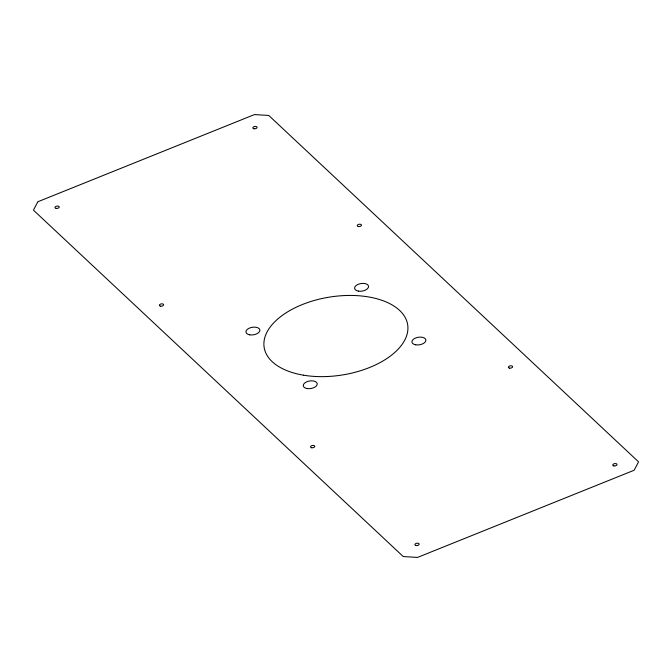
<?xml version="1.0" encoding="UTF-8"?>
<svg xmlns="http://www.w3.org/2000/svg" width="672" height="672" viewBox="0 0 672 672"><rect width="100%" height="100%" fill="white"/><g stroke="black" fill="none" stroke-linecap="round" stroke-linejoin="round"><path stroke-width="1.01" d="M37.598 202.238L33.692 209.656A2.134 1.159 -9 0 0 33.844 210.529L402.839 556.172A2.134 1.159 -9 0 0 404.082 556.609L416.716 557.365A2.134 1.159 -9 0 0 418.328 557.105L633.36 470.56A2.134 1.159 -9 0 0 634.402 469.762L638.308 462.344A2.134 1.159 -9 0 0 638.156 461.471L269.161 115.828A2.134 1.159 -9 0 0 267.918 115.391L255.284 114.635A2.134 1.159 -9 0 0 253.672 114.895L38.64 201.44A2.134 1.159 -9 0 0 37.598 202.238M56.162 208.387A2.134 1.159 -9 0 0 59.228 206.934A2.134 1.159 -9 0 0 55.952 206.388A2.134 1.159 -9 0 0 56.162 208.387M254.008 128.764A2.134 1.159 -9 0 0 257.074 127.31A2.134 1.159 -9 0 0 253.798 126.764A2.134 1.159 -9 0 0 254.008 128.764M358.394 226.548A2.134 1.159 -9 0 0 361.469 225.095A2.134 1.159 -9 0 0 358.193 224.549A2.134 1.159 -9 0 0 358.394 226.548M160.549 306.172A2.134 1.159 -9 0 0 163.615 304.718A2.134 1.159 -9 0 0 160.339 304.172A2.134 1.159 -9 0 0 160.549 306.172M416.086 545.538A2.134 1.159 -9 0 0 419.152 544.085A2.134 1.159 -9 0 0 415.876 543.539A2.134 1.159 -9 0 0 416.086 545.538M613.931 465.914A2.134 1.159 -9 0 0 617.005 464.461A2.134 1.159 -9 0 0 613.721 463.907A2.134 1.159 -9 0 0 613.931 465.914M509.544 368.13A2.134 1.159 -9 0 0 512.61 366.677A2.134 1.159 -9 0 0 509.334 366.131A2.134 1.159 -9 0 0 509.544 368.13M311.699 447.754A2.134 1.159 -9 0 0 314.765 446.3A2.134 1.159 -9 0 0 311.489 445.754A2.134 1.159 -9 0 0 311.699 447.754M415.758 344.828A7.056 3.83 -9 0 0 425.888 340.032A7.056 3.83 -9 0 0 415.069 338.218A7.056 3.83 -9 0 0 415.758 344.828M358.428 291.119A7.056 3.83 -9 0 0 368.558 286.322A7.056 3.83 -9 0 0 357.731 284.508A7.056 3.83 -9 0 0 358.428 291.119M249.757 334.849A7.056 3.83 -9 0 0 259.888 330.053A7.056 3.83 -9 0 0 249.068 328.247A7.056 3.83 -9 0 0 249.757 334.849M307.096 388.559A7.056 3.83 -9 0 0 317.226 383.762A7.056 3.83 -9 0 0 306.407 381.948A7.056 3.83 -9 0 0 307.096 388.559M303.509 375.186A72.652 39.463 -9 0 0 407.812 325.794A72.652 39.463 -9 0 0 296.394 307.138A72.652 39.463 -9 0 0 303.509 375.186"/></g></svg>
